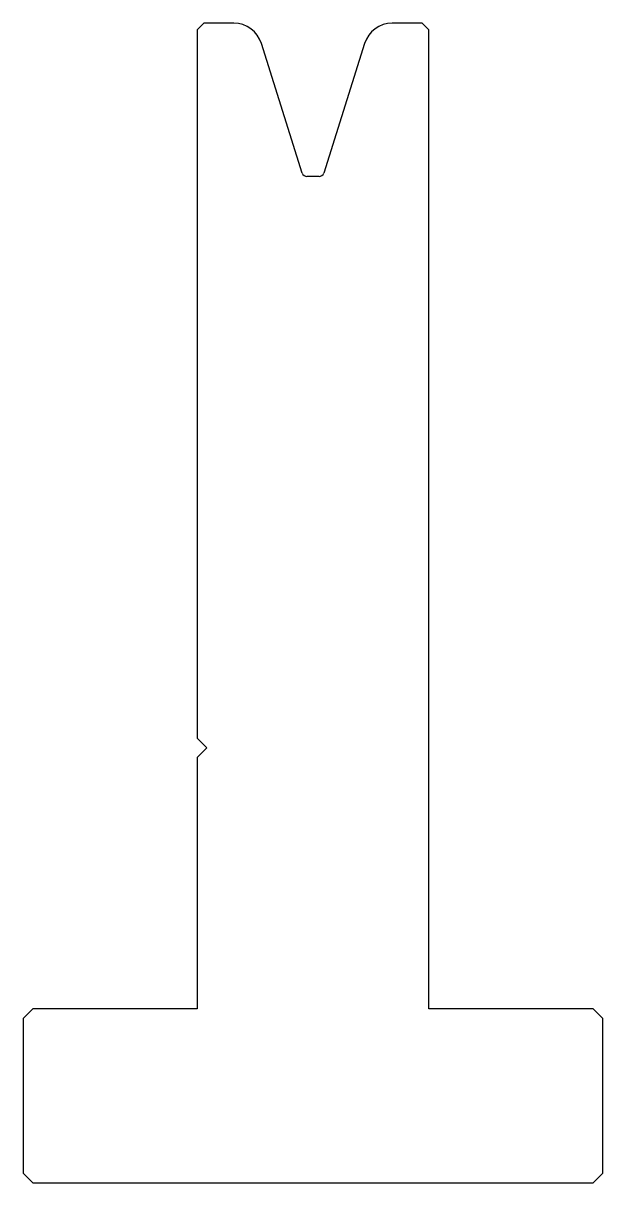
# Model space of a CAD drawing. Header units: millimetres. Extents: x -30 to 30, y -120 to 0.
import ezdxf

# ---------------------------------------------------------------- set-up
doc = ezdxf.new("R2010")
doc.units = ezdxf.units.MM
doc.layers.get('0').update_dxf_attribs({"linetype": 'CONTINUOUS'})

msp = doc.modelspace()

# ---------------------------------------------------------------- linework, layer by layer
at = {"color": 7, "linetype": 'CONTINUOUS'}
for p, q in [((-11.3, 0), (-12, -0.7)), ((-12, -0.7), (-12, -74)), ((-8.2, 0), (-11.3, 0)), ((11.3, 0), (8.2, 0)), ((12, -0.7), (11.3, 0)), ((12, -102), (12, -0.7)), ((-1.11, -15.51), (-5.34, -2.1)), ((5.34, -2.1), (1.11, -15.51)), ((0.63, -15.86), (-0.63, -15.86)), ((-12, -74), (-11, -75)), ((-11, -75), (-12, -76)), ((-12, -76), (-12, -102)), ((-29, -102), (-30, -103)), ((-12, -102), (-29, -102)), ((29, -102), (12, -102)), ((30, -103), (29, -102)), ((-30, -103), (-30, -119)), ((30, -119), (30, -103)), ((-30, -119), (-29, -120)), ((-29, -120), (29, -120)), ((29, -120), (30, -119))]:
    msp.add_line(p, q, dxfattribs=at)
for centre, radius, start, end in [((8.2, -3), 3, 90, 162.5), ((-8.2, -3), 3, 17.5, 90), ((-0.63, -15.36), 0.5, 197.5, 270), ((0.63, -15.36), 0.5, 270, 342.5)]:
    msp.add_arc(centre, radius, start, end, dxfattribs=at)

doc.saveas('drawing.dxf')
